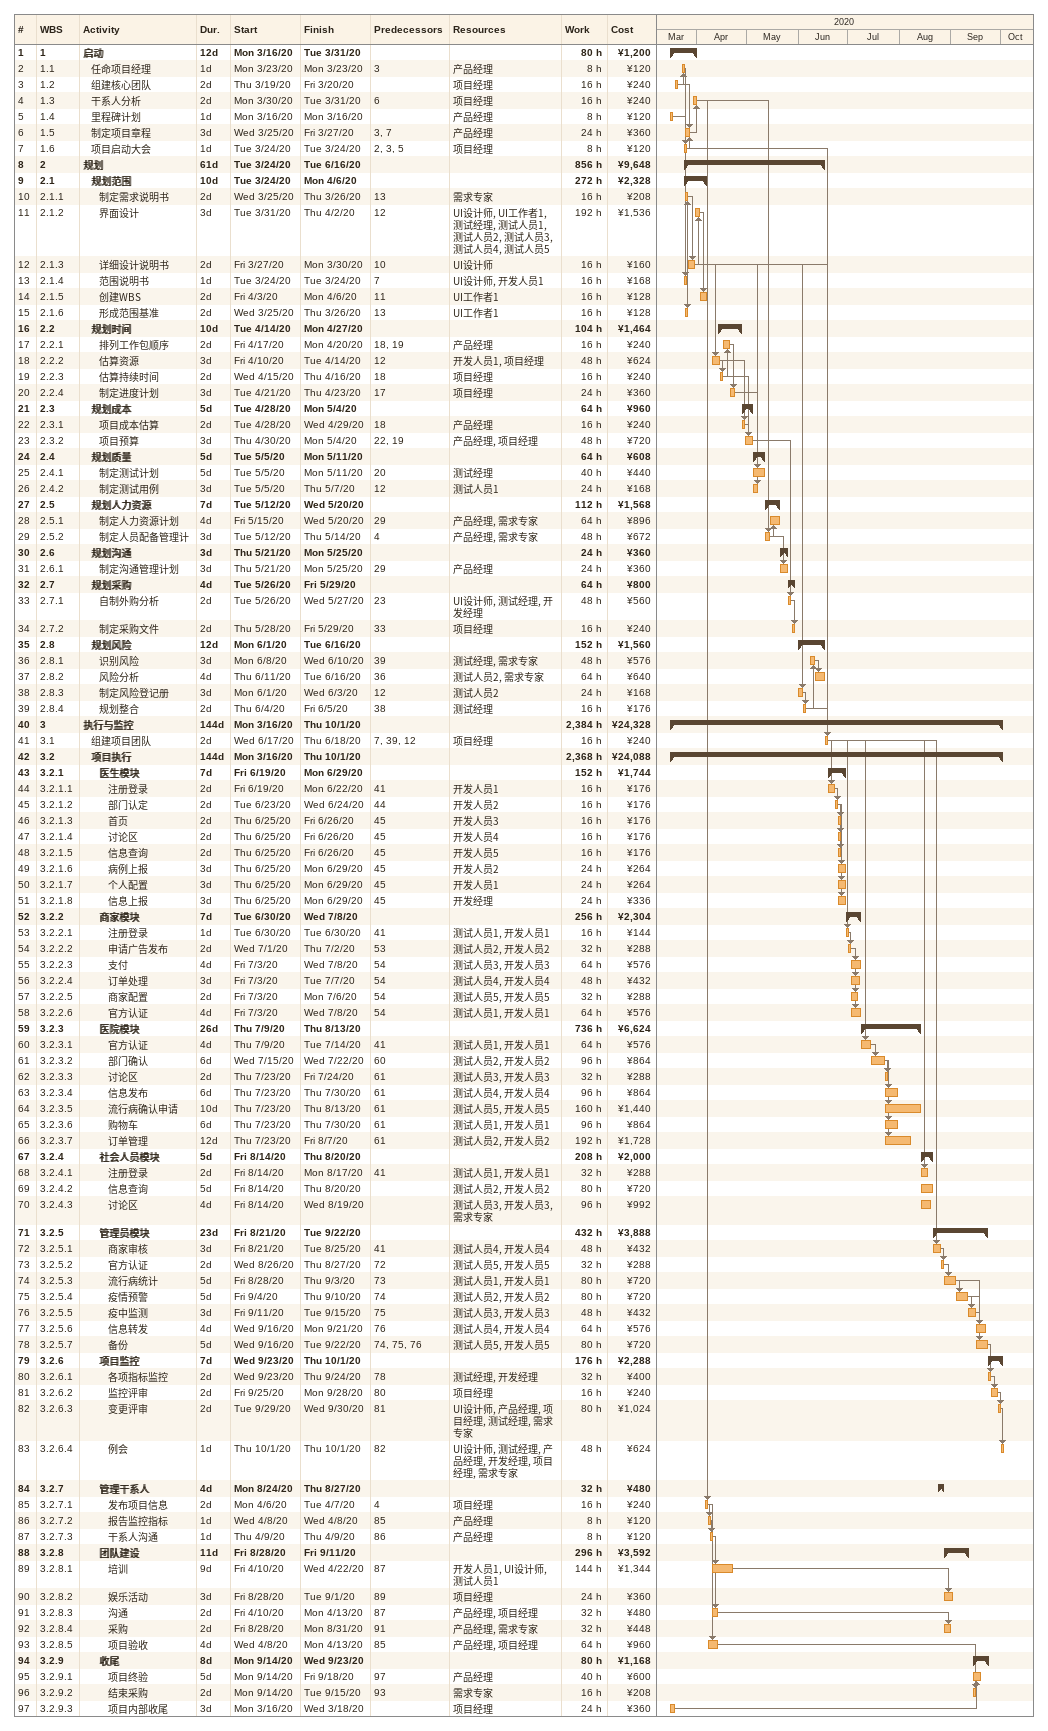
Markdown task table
| ID | WBS | Task | Duration | Start | Finish | Predecessors | Resources | Work (h) | Cost (¥) |
|---|---|---|---|---|---|---|---|---|---|
| 1 | 1 | **启动** | 12d | 2020-03-16 | 2020-03-31 |  |  | 80 | 1200 |
| 2 | 1.1 | 任命项目经理 | 1d | 2020-03-23 | 2020-03-23 | 3 | 产品经理 | 8 | 120 |
| 3 | 1.2 | 组建核心团队 | 2d | 2020-03-19 | 2020-03-20 |  | 项目经理 | 16 | 240 |
| 4 | 1.3 | 干系人分析 | 2d | 2020-03-30 | 2020-03-31 | 6 | 项目经理 | 16 | 240 |
| 5 | 1.4 | 里程碑计划 | 1d | 2020-03-16 | 2020-03-16 |  | 产品经理 | 8 | 120 |
| 6 | 1.5 | 制定项目章程 | 3d | 2020-03-25 | 2020-03-27 | 3, 7 | 产品经理 | 24 | 360 |
| 7 | 1.6 | 项目启动大会 | 1d | 2020-03-24 | 2020-03-24 | 2, 3, 5 | 项目经理 | 8 | 120 |
| 8 | 2 | **规划** | 61d | 2020-03-24 | 2020-06-16 |  |  | 856 | 9648 |
| 9 | 2.1 | **规划范围** | 10d | 2020-03-24 | 2020-04-06 |  |  | 272 | 2328 |
| 10 | 2.1.1 | 制定需求说明书 | 2d | 2020-03-25 | 2020-03-26 | 13 | 需求专家 | 16 | 208 |
| 11 | 2.1.2 | 界面设计 | 3d | 2020-03-31 | 2020-04-02 | 12 | UI设计师, UI工作者1, 测试经理, 测试人员1, 测试人员2, 测试人员3, 测试人员4, 测试人员5 | 192 | 1536 |
| 12 | 2.1.3 | 详细设计说明书 | 2d | 2020-03-27 | 2020-03-30 | 10 | UI设计师 | 16 | 160 |
| 13 | 2.1.4 | 范围说明书 | 1d | 2020-03-24 | 2020-03-24 | 7 | UI设计师, 开发人员1 | 16 | 168 |
| 14 | 2.1.5 | 创建WBS | 2d | 2020-04-03 | 2020-04-06 | 11 | UI工作者1 | 16 | 128 |
| 15 | 2.1.6 | 形成范围基准 | 2d | 2020-03-25 | 2020-03-26 | 13 | UI工作者1 | 16 | 128 |
| 16 | 2.2 | **规划时间** | 10d | 2020-04-14 | 2020-04-27 |  |  | 104 | 1464 |
| 17 | 2.2.1 | 排列工作包顺序 | 2d | 2020-04-17 | 2020-04-20 | 18, 19 | 产品经理 | 16 | 240 |
| 18 | 2.2.2 | 估算资源 | 3d | 2020-04-10 | 2020-04-14 | 12 | 开发人员1, 项目经理 | 48 | 624 |
| 19 | 2.2.3 | 估算持续时间 | 2d | 2020-04-15 | 2020-04-16 | 18 | 项目经理 | 16 | 240 |
| 20 | 2.2.4 | 制定进度计划 | 3d | 2020-04-21 | 2020-04-23 | 17 | 项目经理 | 24 | 360 |
| 21 | 2.3 | **规划成本** | 5d | 2020-04-28 | 2020-05-04 |  |  | 64 | 960 |
| 22 | 2.3.1 | 项目成本估算 | 2d | 2020-04-28 | 2020-04-29 | 18 | 产品经理 | 16 | 240 |
| 23 | 2.3.2 | 项目预算 | 3d | 2020-04-30 | 2020-05-04 | 22, 19 | 产品经理, 项目经理 | 48 | 720 |
| 24 | 2.4 | **规划质量** | 5d | 2020-05-05 | 2020-05-11 |  |  | 64 | 608 |
| 25 | 2.4.1 | 制定测试计划 | 5d | 2020-05-05 | 2020-05-11 | 20 | 测试经理 | 40 | 440 |
| 26 | 2.4.2 | 制定测试用例 | 3d | 2020-05-05 | 2020-05-07 | 12 | 测试人员1 | 24 | 168 |
| 27 | 2.5 | **规划人力资源** | 7d | 2020-05-12 | 2020-05-20 |  |  | 112 | 1568 |
| 28 | 2.5.1 | 制定人力资源计划 | 4d | 2020-05-15 | 2020-05-20 | 29 | 产品经理, 需求专家 | 64 | 896 |
| 29 | 2.5.2 | 制定人员配备管理计 | 3d | 2020-05-12 | 2020-05-14 | 4 | 产品经理, 需求专家 | 48 | 672 |
| 30 | 2.6 | **规划沟通** | 3d | 2020-05-21 | 2020-05-25 |  |  | 24 | 360 |
| 31 | 2.6.1 | 制定沟通管理计划 | 3d | 2020-05-21 | 2020-05-25 | 29 | 产品经理 | 24 | 360 |
| 32 | 2.7 | **规划采购** | 4d | 2020-05-26 | 2020-05-29 |  |  | 64 | 800 |
| 33 | 2.7.1 | 自制外购分析 | 2d | 2020-05-26 | 2020-05-27 | 23 | UI设计师, 测试经理, 开发经理 | 48 | 560 |
| 34 | 2.7.2 | 制定采购文件 | 2d | 2020-05-28 | 2020-05-29 | 33 | 项目经理 | 16 | 240 |
| 35 | 2.8 | **规划风险** | 12d | 2020-06-01 | 2020-06-16 |  |  | 152 | 1560 |
| 36 | 2.8.1 | 识别风险 | 3d | 2020-06-08 | 2020-06-10 | 39 | 测试经理, 需求专家 | 48 | 576 |
| 37 | 2.8.2 | 风险分析 | 4d | 2020-06-11 | 2020-06-16 | 36 | 测试人员2, 需求专家 | 64 | 640 |
| 38 | 2.8.3 | 制定风险登记册 | 3d | 2020-06-01 | 2020-06-03 | 12 | 测试人员2 | 24 | 168 |
| 39 | 2.8.4 | 规划整合 | 2d | 2020-06-04 | 2020-06-05 | 38 | 测试经理 | 16 | 176 |
| 40 | 3 | **执行与监控** | 144d | 2020-03-16 | 2020-10-01 |  |  | 2384 | 24328 |
| 41 | 3.1 | 组建项目团队 | 2d | 2020-06-17 | 2020-06-18 | 7, 39, 12 | 项目经理 | 16 | 240 |
| 42 | 3.2 | **项目执行** | 144d | 2020-03-16 | 2020-10-01 |  |  | 2368 | 24088 |
| 43 | 3.2.1 | **医生模块** | 7d | 2020-06-19 | 2020-06-29 |  |  | 152 | 1744 |
| 44 | 3.2.1.1 | 注册登录 | 2d | 2020-06-19 | 2020-06-22 | 41 | 开发人员1 | 16 | 176 |
| 45 | 3.2.1.2 | 部门认定 | 2d | 2020-06-23 | 2020-06-24 | 44 | 开发人员2 | 16 | 176 |
| 46 | 3.2.1.3 | 首页 | 2d | 2020-06-25 | 2020-06-26 | 45 | 开发人员3 | 16 | 176 |
| 47 | 3.2.1.4 | 讨论区 | 2d | 2020-06-25 | 2020-06-26 | 45 | 开发人员4 | 16 | 176 |
| 48 | 3.2.1.5 | 信息查询 | 2d | 2020-06-25 | 2020-06-26 | 45 | 开发人员5 | 16 | 176 |
| 49 | 3.2.1.6 | 病例上报 | 3d | 2020-06-25 | 2020-06-29 | 45 | 开发人员2 | 24 | 264 |
| 50 | 3.2.1.7 | 个人配置 | 3d | 2020-06-25 | 2020-06-29 | 45 | 开发人员1 | 24 | 264 |
| 51 | 3.2.1.8 | 信息上报 | 3d | 2020-06-25 | 2020-06-29 | 45 | 开发经理 | 24 | 336 |
| 52 | 3.2.2 | **商家模块** | 7d | 2020-06-30 | 2020-07-08 |  |  | 256 | 2304 |
| 53 | 3.2.2.1 | 注册登录 | 1d | 2020-06-30 | 2020-06-30 | 41 | 测试人员1, 开发人员1 | 16 | 144 |
| 54 | 3.2.2.2 | 申请广告发布 | 2d | 2020-07-01 | 2020-07-02 | 53 | 测试人员2, 开发人员2 | 32 | 288 |
| 55 | 3.2.2.3 | 支付 | 4d | 2020-07-03 | 2020-07-08 | 54 | 测试人员3, 开发人员3 | 64 | 576 |
| 56 | 3.2.2.4 | 订单处理 | 3d | 2020-07-03 | 2020-07-07 | 54 | 测试人员4, 开发人员4 | 48 | 432 |
| 57 | 3.2.2.5 | 商家配置 | 2d | 2020-07-03 | 2020-07-06 | 54 | 测试人员5, 开发人员5 | 32 | 288 |
| 58 | 3.2.2.6 | 官方认证 | 4d | 2020-07-03 | 2020-07-08 | 54 | 测试人员1, 开发人员1 | 64 | 576 |
| 59 | 3.2.3 | **医院模块** | 26d | 2020-07-09 | 2020-08-13 |  |  | 736 | 6624 |
| 60 | 3.2.3.1 | 官方认证 | 4d | 2020-07-09 | 2020-07-14 | 41 | 测试人员1, 开发人员1 | 64 | 576 |
| 61 | 3.2.3.2 | 部门确认 | 6d | 2020-07-15 | 2020-07-22 | 60 | 测试人员2, 开发人员2 | 96 | 864 |
| 62 | 3.2.3.3 | 讨论区 | 2d | 2020-07-23 | 2020-07-24 | 61 | 测试人员3, 开发人员3 | 32 | 288 |
| 63 | 3.2.3.4 | 信息发布 | 6d | 2020-07-23 | 2020-07-30 | 61 | 测试人员4, 开发人员4 | 96 | 864 |
| 64 | 3.2.3.5 | 流行病确认申请 | 10d | 2020-07-23 | 2020-08-13 | 61 | 测试人员5, 开发人员5 | 160 | 1440 |
| 65 | 3.2.3.6 | 购物车 | 6d | 2020-07-23 | 2020-07-30 | 61 | 测试人员1, 开发人员1 | 96 | 864 |
| 66 | 3.2.3.7 | 订单管理 | 12d | 2020-07-23 | 2020-08-07 | 61 | 测试人员2, 开发人员2 | 192 | 1728 |
| 67 | 3.2.4 | **社会人员模块** | 5d | 2020-08-14 | 2020-08-20 |  |  | 208 | 2000 |
| 68 | 3.2.4.1 | 注册登录 | 2d | 2020-08-14 | 2020-08-17 | 41 | 测试人员1, 开发人员1 | 32 | 288 |
| 69 | 3.2.4.2 | 信息查询 | 5d | 2020-08-14 | 2020-08-20 |  | 测试人员2, 开发人员2 | 80 | 720 |
| 70 | 3.2.4.3 | 讨论区 | 4d | 2020-08-14 | 2020-08-19 |  | 测试人员3, 开发人员3, 需求专家 | 96 | 992 |
| 71 | 3.2.5 | **管理员模块** | 23d | 2020-08-21 | 2020-09-22 |  |  | 432 | 3888 |
| 72 | 3.2.5.1 | 商家审核 | 3d | 2020-08-21 | 2020-08-25 | 41 | 测试人员4, 开发人员4 | 48 | 432 |
| 73 | 3.2.5.2 | 官方认证 | 2d | 2020-08-26 | 2020-08-27 | 72 | 测试人员5, 开发人员5 | 32 | 288 |
| 74 | 3.2.5.3 | 流行病统计 | 5d | 2020-08-28 | 2020-09-03 | 73 | 测试人员1, 开发人员1 | 80 | 720 |
| 75 | 3.2.5.4 | 疫情预警 | 5d | 2020-09-04 | 2020-09-10 | 74 | 测试人员2, 开发人员2 | 80 | 720 |
| 76 | 3.2.5.5 | 疫中监测 | 3d | 2020-09-11 | 2020-09-15 | 75 | 测试人员3, 开发人员3 | 48 | 432 |
| 77 | 3.2.5.6 | 信息转发 | 4d | 2020-09-16 | 2020-09-21 | 76 | 测试人员4, 开发人员4 | 64 | 576 |
| 78 | 3.2.5.7 | 备份 | 5d | 2020-09-16 | 2020-09-22 | 74, 75, 76 | 测试人员5, 开发人员5 | 80 | 720 |
| 79 | 3.2.6 | **项目监控** | 7d | 2020-09-23 | 2020-10-01 |  |  | 176 | 2288 |
| 80 | 3.2.6.1 | 各项指标监控 | 2d | 2020-09-23 | 2020-09-24 | 78 | 测试经理, 开发经理 | 32 | 400 |
| 81 | 3.2.6.2 | 监控评审 | 2d | 2020-09-25 | 2020-09-28 | 80 | 项目经理 | 16 | 240 |
| 82 | 3.2.6.3 | 变更评审 | 2d | 2020-09-29 | 2020-09-30 | 81 | UI设计师, 产品经理, 项目经理, 测试经理, 需求专家 | 80 | 1024 |
| 83 | 3.2.6.4 | 例会 | 1d | 2020-10-01 | 2020-10-01 | 82 | UI设计师, 测试经理, 产品经理, 开发经理, 项目经理, 需求专家 | 48 | 624 |
| 84 | 3.2.7 | **管理干系人** | 4d | 2020-08-24 | 2020-08-27 |  |  | 32 | 480 |
| 85 | 3.2.7.1 | 发布项目信息 | 2d | 2020-04-06 | 2020-04-07 | 4 | 项目经理 | 16 | 240 |
| 86 | 3.2.7.2 | 报告监控指标 | 1d | 2020-04-08 | 2020-04-08 | 85 | 产品经理 | 8 | 120 |
| 87 | 3.2.7.3 | 干系人沟通 | 1d | 2020-04-09 | 2020-04-09 | 86 | 产品经理 | 8 | 120 |
| 88 | 3.2.8 | **团队建设** | 11d | 2020-08-28 | 2020-09-11 |  |  | 296 | 3592 |
| 89 | 3.2.8.1 | 培训 | 9d | 2020-04-10 | 2020-04-22 | 87 | 开发人员1, UI设计师, 测试人员1 | 144 | 1344 |
| 90 | 3.2.8.2 | 娱乐活动 | 3d | 2020-08-28 | 2020-09-01 | 89 | 项目经理 | 24 | 360 |
| 91 | 3.2.8.3 | 沟通 | 2d | 2020-04-10 | 2020-04-13 | 87 | 产品经理, 项目经理 | 32 | 480 |
| 92 | 3.2.8.4 | 采购 | 2d | 2020-08-28 | 2020-08-31 | 91 | 产品经理, 需求专家 | 32 | 448 |
| 93 | 3.2.8.5 | 项目验收 | 4d | 2020-04-08 | 2020-04-13 | 85 | 产品经理, 项目经理 | 64 | 960 |
| 94 | 3.2.9 | **收尾** | 8d | 2020-09-14 | 2020-09-23 |  |  | 80 | 1168 |
| 95 | 3.2.9.1 | 项目终验 | 5d | 2020-09-14 | 2020-09-18 | 97 | 产品经理 | 40 | 600 |
| 96 | 3.2.9.2 | 结束采购 | 2d | 2020-09-14 | 2020-09-15 | 93 | 需求专家 | 16 | 208 |
| 97 | 3.2.9.3 | 项目内部收尾 | 3d | 2020-03-16 | 2020-03-18 |  | 项目经理 | 24 | 360 |
